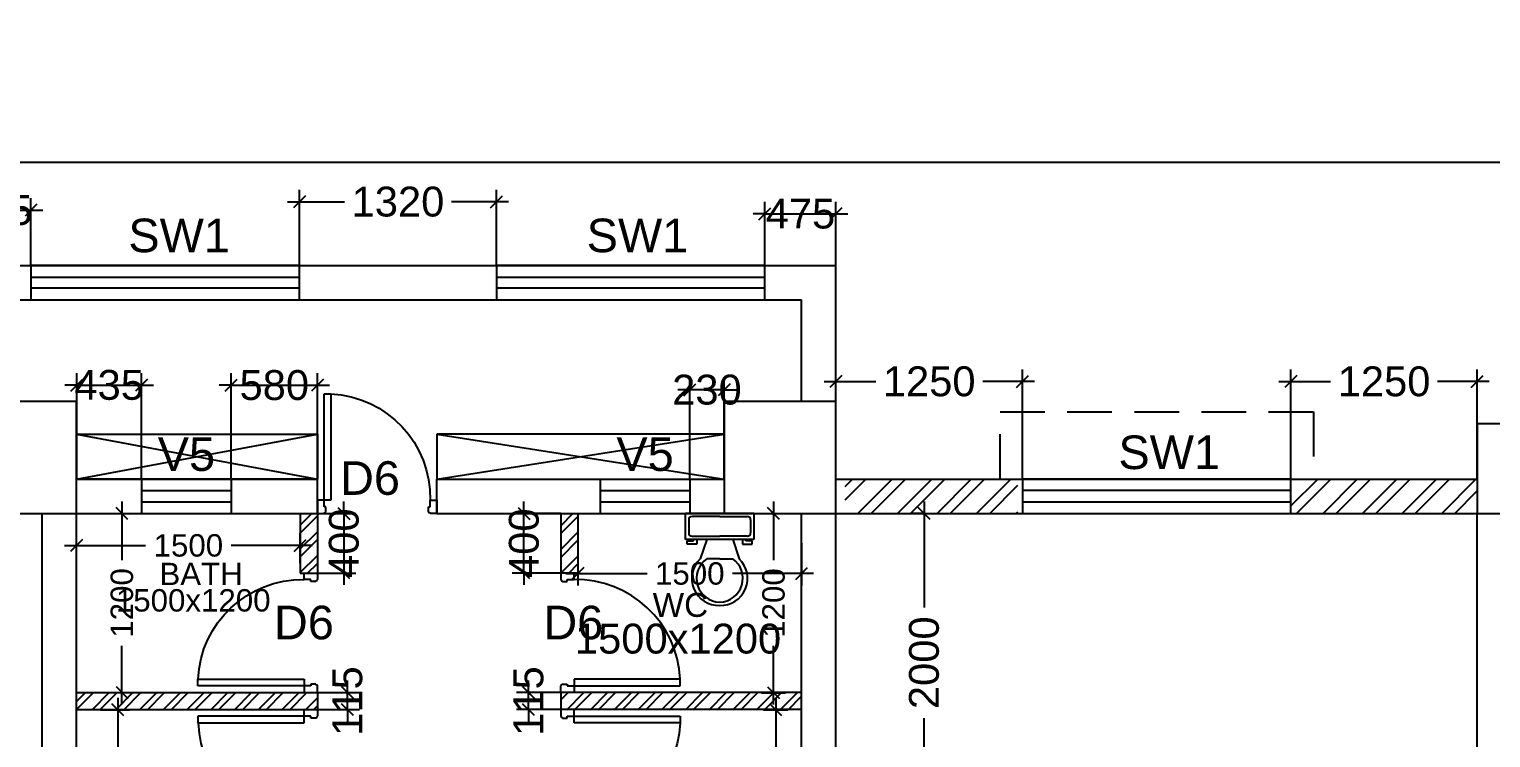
# Model space of a CAD drawing. Extents: x 7620542 to 7843793, y -6476226 to -6093835.
# Drawn here: x 7750982 to 7760779, y -6380207 to -6375462 of the extents above; entities that cross this region are included whole.
import ezdxf
from ezdxf.enums import TextEntityAlignment as Align

# ---------------------------------------------------------------- set-up
doc = ezdxf.new("R2010")
doc.units = 0
doc.header["$LTSCALE"] = 600
doc.header["$MEASUREMENT"] = 0
doc.header["$PDMODE"] = 35
doc.linetypes.add('DASHED', pattern=[0.75, 0.5, -0.25])
doc.linetypes.add('HIDDEN', pattern=[0.375, 0.25, -0.125])
doc.layers.get('0').update_dxf_attribs({"linetype": 'CONTINUOUS'})
doc.layers.get('Defpoints').update_dxf_attribs({"linetype": 'CONTINUOUS'})
for name, color, linetype in [('chajja', 7, 'CONTINUOUS'), ('DIM-TEXT', 8, 'CONTINUOUS'), ('DOOR', 32, 'CONTINUOUS'), ('Duct', 8, 'CONTINUOUS'), ('Fixed Glass', 171, 'CONTINUOUS'), ('joinery', 7, 'CONTINUOUS'), ('LA-column', 3, 'CONTINUOUS'), ('Railing', 21, 'CONTINUOUS'), ('Room Dim', 1, 'CONTINUOUS'), ('T Wall', 8, 'CONTINUOUS'), ('TEXT', 6, 'CONTINUOUS'), ('toi-fix', 46, 'CONTINUOUS'), ('Toi. Wall Hat', 3, 'CONTINUOUS'), ('wall hat', 172, 'CONTINUOUS'), ('Walls', 7, 'CONTINUOUS'), ('WIN', 151, 'CONTINUOUS'), ('Working Dim', 5, 'CONTINUOUS')]:
    doc.layers.add(name, color=color, linetype=linetype)
doc.styles.add('ari', font='arial.ttf')
doc.styles.add('ARIAL', font='arial.ttf')
doc.styles.add('RT', font='romant.shx')
doc.dimstyles.new('int. dim', dxfattribs={"dimtxt": 450, "dimasz": 80, "dimexe": 80, "dimexo": 0, "dimgap": 70, "dimtad": 0, "dimdec": 0, "dimzin": 12, "dimdsep": 46, "dimtxsty": 'ari', "dimblk": 'OBLIQUE', "dimcen": 2, "dimdle": 80, "dimclrd": 256, "dimclre": 256, "dimclrt": 6, "dimadec": 0, "dimazin": 0, "dimtfac": 1, "dimtdec": 0, "dimtix": 1, "dimtmove": 2, "dimatfit": 3, "dimfxl": 1, "dimtolj": 1, "dimtzin": 0, "dimlwd": -1, "dimlwe": -1, "dimarcsym": 0})
doc.dimstyles.new('TEXT', dxfattribs={"dimscale": 0, "dimtxt": 600, "dimasz": 300, "dimexe": 300, "dimexo": 30, "dimgap": 50, "dimtad": 0, "dimdec": 0, "dimzin": 0, "dimdsep": 46, "dimtxsty": 'RT', "dimblk": 'OBLIQUE', "dimcen": 0.09, "dimdle": 300, "dimclrd": 256, "dimclre": 256, "dimclrt": 170, "dimadec": 0, "dimazin": 0, "dimtfac": 1, "dimtdec": 0, "dimtofl": 0, "dimtmove": 2, "dimatfit": 3, "dimfxl": 1, "dimfrac": 2, "dimtolj": 1, "dimtzin": 0, "dimlwd": -1, "dimlwe": -1, "dimarcsym": 0})

# ---------------------------------------------------------------- blocks, each defined once
blk = doc.blocks.new('1000')
at = {"layer": 'DOOR'}
for p, q in [((0, -100), (0, 0)), ((0, 0), (50, 0)), ((50, -100), (0, -100)), ((50, 0), (50, -2)), ((63, -49), (50, -49)), ((50, -49), (50, -100)), ((50, -100), (50, -901)), ((100, -100), (50, -100)), ((63, -13), (61, -13)), ((63, -13), (63, -49)), ((100, -901), (100, -100)), ((837, -13), (837, -49)), ((837, -13), (839, -13)), ((837, -49), (850, -49)), ((850, 0), (850, -2)), ((900, 0), (850, 0)), ((850, -49), (850, -100)), ((850, -100), (900, -100)), ((900, -100), (900, 0)), ((50, -901), (100, -901))]:
    blk.add_line(p, q, dxfattribs=at)
for centre, major_axis, start_param, end_param in [((50, -13), (-7.95, 7.95), 3.926991, 5.497787), ((850, -13), (7.95, 7.95), 0.785398, 2.356194)]:
    blk.add_ellipse(centre, major_axis=major_axis, ratio=1, start_param=start_param, end_param=end_param, dxfattribs=at)
at = {"layer": 'DOOR', "color": 145}
blk.add_ellipse((64, -115), major_axis=(-520, 590), ratio=1, start_param=2.464943, end_param=4.009476, dxfattribs=at)
blk = doc.blocks.new('A$C70ED7303')
at = {"layer": 'toi-fix', "color": 8}
for p, q in [((0, 0), (229, 0)), ((229, 0), (229, -174.4)), ((-229, 0), (0, 0)), ((-229, -174.4), (-229, 0)), ((-207.2, -43.6), (-207.2, -130.8)), ((0, -21.8), (-185.4, -21.8)), ((0, -21.8), (185.4, -21.8)), ((207.2, -43.6), (207.2, -130.8)), ((229, -174.4), (-229, -174.4)), ((-218.1, -207.2), (-218.1, -185.4)), ((-218.1, -185.4), (-174.4, -185.4)), ((-185.4, -152.6), (0, -152.6)), ((-174.4, -185.4), (-174.4, -174.4)), ((-152.6, -174.4), (-152.6, -207.2)), ((-87.2, -174.4), (-130.8, -305.3)), ((185.4, -152.6), (0, -152.6)), ((87.2, -174.4), (130.8, -305.3)), ((152.6, -174.4), (152.6, -207.2)), ((174.4, -185.4), (174.4, -174.4)), ((218.1, -185.4), (174.4, -185.4)), ((218.1, -207.2), (218.1, -185.4)), ((-152.6, -207.2), (-218.1, -207.2)), ((152.6, -207.2), (218.1, -207.2)), ((0, -305.3), (-87.2, -305.3)), ((0, -305.3), (87.2, -305.3))]:
    blk.add_line(p, q, dxfattribs=at)
for centre, major_axis, start_param, end_param in [((-188.1, -40.9), (13.6, -13.6), 2.214297, 4.068888), ((188.1, -40.9), (13.6, -13.6), 0.643501, 2.498091), ((-188.1, -133.6), (-13.6, -13.6), 5.35589, 7.21048), ((188.1, -133.6), (-13.6, -13.6), 0.643501, 2.498091), ((-6.6, -436.2), (-127.6, -127.6), 4.686239, 7.105146), ((4.7, -435.5), (-112.7, -112.7), 4.541602, 7.039318), ((6.6, -436.2), (55.8, -171.6), -0.351019, 2.067888), ((-4.7, -435.5), (-112.7, -112.7), 0.814663, 3.31238)]:
    blk.add_ellipse(centre, major_axis=major_axis, ratio=1, start_param=start_param, end_param=end_param, dxfattribs=at)
blk = doc.blocks.new('A$C782D609A')
at = {"layer": 'WIN', "linetype": 'Continuous'}
for p, q in [((-300, 230), (300, 230)), ((-300, 230), (-300, 0)), ((300, 230), (300, 0)), ((-300, 0), (300, 0))]:
    blk.add_line(p, q, dxfattribs=at)
at = {"layer": 'WIN', "linetype": 'DASHED', "ltscale": 300}
for p, q in [((-300, 153.3), (300, 153.3)), ((-300, 76.7), (300, 76.7))]:
    blk.add_line(p, q, dxfattribs=at)
blk = doc.blocks.new('_Oblique')
at = {"color": 0, "linetype": 'ByBlock', "lineweight": -2}
blk.add_line((-0.5, -0.5), (0.5, 0.5), dxfattribs=at)
blk = doc.blocks.new('*D616')
at = {"layer": 'Defpoints', "color": 0, "transparency": 16777216}
for p in [(7751459.9, -6380019.2, -4.8), (7751575.1, -6380019.2), (7751459.9, -6381219.2, -4.8)]:
    blk.add_point(p, dxfattribs=at)
at = {"layer": 'Working Dim', "transparency": 16777216}
for p, q in [((7751575.1, -6379939.2), (7751575.1, -6380332.5)), ((7751459.9, -6380019.2), (7751655.1, -6380019.2)), ((7751575.1, -6381299.2), (7751575.1, -6380905.8)), ((7751459.9, -6381219.2), (7751655.1, -6381219.2))]:
    blk.add_line(p, q, dxfattribs=at)
at = {"layer": 'Working Dim', "transparency": 16777216, "xscale": 80, "yscale": 80, "zscale": 80}
for p, rotation in [((7751575.1, -6380019.2), 90), ((7751575.1, -6381219.2), 270)]:
    blk.add_blockref('_Oblique', p, dxfattribs=dict(at, rotation=rotation))
at = {"layer": 'Working Dim', "color": 6, "transparency": 16777216, "insert": (7751575.1, -6380619.2), "char_height": 150, "attachment_point": 5, "rotation": 90, "style": 'ari'}
blk.add_mtext('\\A1;1200', dxfattribs=at)
blk = doc.blocks.new('*D618')
at = {"layer": 'Defpoints', "color": 0, "transparency": 16777216}
for p in [(7751477.5, -6378704.7, 25.3), (7751603.7, -6378704.7), (7751477.5, -6379904.2, -4.8)]:
    blk.add_point(p, dxfattribs=at)
at = {"layer": 'Working Dim', "transparency": 16777216}
for p, q in [((7751603.7, -6378624.7), (7751603.7, -6379017.8)), ((7751477.5, -6378704.7), (7751683.7, -6378704.7)), ((7751603.7, -6379984.2), (7751603.7, -6379591.1)), ((7751477.5, -6379904.2), (7751683.7, -6379904.2))]:
    blk.add_line(p, q, dxfattribs=at)
at = {"layer": 'Working Dim', "transparency": 16777216, "xscale": 80, "yscale": 80, "zscale": 80}
for p, rotation in [((7751603.7, -6378704.7), 90), ((7751603.7, -6379904.2), 270)]:
    blk.add_blockref('_Oblique', p, dxfattribs=dict(at, rotation=rotation))
at = {"layer": 'Working Dim', "color": 6, "transparency": 16777216, "insert": (7751603.7, -6379304.4), "char_height": 150, "attachment_point": 5, "rotation": 90, "style": 'ari'}
blk.add_mtext('\\A1;1200', dxfattribs=at)
blk = doc.blocks.new('*D619')
at = {"layer": 'Defpoints', "color": 0, "transparency": 16777216}
for p in [(7752798.8, -6378919.8), (7751298.8, -6379038.8, 0.8), (7752798.8, -6379038.8, -4.8)]:
    blk.add_point(p, dxfattribs=at)
at = {"layer": 'Working Dim', "transparency": 16777216}
for p, q in [((7751218.8, -6378919.8), (7751762.1, -6378919.8)), ((7751298.8, -6379038.8), (7751298.8, -6378839.8)), ((7752878.8, -6378919.8), (7752335.5, -6378919.8)), ((7752798.8, -6379038.8), (7752798.8, -6378839.8))]:
    blk.add_line(p, q, dxfattribs=at)
at = {"layer": 'Working Dim', "transparency": 16777216, "xscale": 80, "yscale": 80, "zscale": 80, "rotation": 180}
blk.add_blockref('_Oblique', (7751298.8, -6378919.8), dxfattribs=at)
at = {"layer": 'Working Dim', "transparency": 16777216, "xscale": 80, "yscale": 80, "zscale": 80}
blk.add_blockref('_Oblique', (7752798.8, -6378919.8), dxfattribs=at)
at = {"layer": 'Working Dim', "color": 6, "transparency": 16777216, "insert": (7752048.8, -6378919.8), "char_height": 150, "attachment_point": 5, "style": 'ari'}
blk.add_mtext('\\A1;1500', dxfattribs=at)
blk = doc.blocks.new('*D620')
at = {"layer": 'Defpoints', "color": 0, "transparency": 16777216}
for p in [(7754659.9, -6378904.2, 5.1), (7756159.9, -6378904.2, 5.1), (7756159.9, -6379107.8)]:
    blk.add_point(p, dxfattribs=at)
at = {"layer": 'Working Dim', "transparency": 16777216}
for p, q in [((7754659.9, -6378904.2), (7754659.9, -6379187.8)), ((7756159.9, -6378904.2), (7756159.9, -6379187.8)), ((7754579.9, -6379107.8), (7755123.3, -6379107.8)), ((7756239.9, -6379107.8), (7755696.6, -6379107.8))]:
    blk.add_line(p, q, dxfattribs=at)
at = {"layer": 'Working Dim', "transparency": 16777216, "xscale": 80, "yscale": 80, "zscale": 80, "rotation": 180}
blk.add_blockref('_Oblique', (7754659.9, -6379107.8), dxfattribs=at)
at = {"layer": 'Working Dim', "transparency": 16777216, "xscale": 80, "yscale": 80, "zscale": 80}
blk.add_blockref('_Oblique', (7756159.9, -6379107.8), dxfattribs=at)
at = {"layer": 'Working Dim', "color": 6, "transparency": 16777216, "insert": (7755409.9, -6379107.8), "char_height": 150, "attachment_point": 5, "style": 'ari'}
blk.add_mtext('\\A1;1500', dxfattribs=at)
blk = doc.blocks.new('*D621')
at = {"layer": 'Defpoints', "color": 0, "transparency": 16777216}
for p in [(7755890.3, -6378704.7, 14.8), (7755890.3, -6379905.2, 5.1), (7755972, -6379905.2)]:
    blk.add_point(p, dxfattribs=at)
at = {"layer": 'Working Dim', "transparency": 16777216}
for p, q in [((7755972, -6378624.7), (7755972, -6379018.3)), ((7755890.3, -6378704.7), (7756052, -6378704.7)), ((7755972, -6379985.2), (7755972, -6379591.6)), ((7755890.3, -6379905.2), (7756052, -6379905.2))]:
    blk.add_line(p, q, dxfattribs=at)
at = {"layer": 'Working Dim', "transparency": 16777216, "xscale": 80, "yscale": 80, "zscale": 80}
for p, rotation in [((7755972, -6378704.7), 90), ((7755972, -6379905.2), 270)]:
    blk.add_blockref('_Oblique', p, dxfattribs=dict(at, rotation=rotation))
at = {"layer": 'Working Dim', "color": 6, "transparency": 16777216, "insert": (7755972, -6379304.9), "char_height": 150, "attachment_point": 5, "rotation": 90, "style": 'ari'}
blk.add_mtext('\\A1;1200', dxfattribs=at)
blk = doc.blocks.new('*D623')
at = {"layer": 'Defpoints', "color": 0, "transparency": 16777216}
for p in [(7755905, -6380019.2, 5.1), (7755987.2, -6380019.2), (7755905, -6381219.2, 5.1)]:
    blk.add_point(p, dxfattribs=at)
at = {"layer": 'Working Dim', "transparency": 16777216}
for p, q in [((7755987.2, -6379939.2), (7755987.2, -6380332.5)), ((7755905, -6380019.2), (7756067.2, -6380019.2)), ((7755987.2, -6381299.2), (7755987.2, -6380905.8)), ((7755905, -6381219.2), (7756067.2, -6381219.2))]:
    blk.add_line(p, q, dxfattribs=at)
at = {"layer": 'Working Dim', "transparency": 16777216, "xscale": 80, "yscale": 80, "zscale": 80}
for p, rotation in [((7755987.2, -6380019.2), 90), ((7755987.2, -6381219.2), 270)]:
    blk.add_blockref('_Oblique', p, dxfattribs=dict(at, rotation=rotation))
at = {"layer": 'Working Dim', "color": 6, "transparency": 16777216, "insert": (7755987.2, -6380619.2), "char_height": 150, "attachment_point": 5, "rotation": 90, "style": 'ari'}
blk.add_mtext('\\A1;1200', dxfattribs=at)
blk = doc.blocks.new('*D838')
at = {"layer": 'Defpoints', "color": 0, "linetype": 'Continuous', "transparency": 16777216}
for p in [(7720378.9, -6376355), (7720378.9, -6378024.7, -0.3), (7761439.2, -6378104.6, -22.7)]:
    blk.add_point(p, dxfattribs=at)
at = {"layer": 'DIM-TEXT', "transparency": 16777216}
for p, q in [((7720378.9, -6378024.7), (7720378.9, -6376055)), ((7761439.2, -6378104.6), (7761439.2, -6376055)), ((7720078.9, -6376355), (7731289.9, -6376355)), ((7761739.2, -6376355), (7750528.2, -6376355))]:
    blk.add_line(p, q, dxfattribs=at)
at = {"layer": 'DIM-TEXT', "linetype": 'Continuous', "transparency": 16777216, "xscale": 300, "yscale": 300, "zscale": 300, "rotation": 180}
blk.add_blockref('_Oblique', (7720378.9, -6376355), dxfattribs=at)
at = {"layer": 'DIM-TEXT', "linetype": 'Continuous', "transparency": 16777216, "xscale": 300, "yscale": 300, "zscale": 300}
blk.add_blockref('_Oblique', (7761439.2, -6376355), dxfattribs=at)
at = {"layer": 'DIM-TEXT', "color": 170, "linetype": 'Continuous', "transparency": 16777216, "insert": (7740909, -6376355), "char_height": 750, "attachment_point": 5, "style": 'ari'}
blk.add_mtext('\\A1;{\\H1.067x;GENERAL MEDICINE DEPT. ROOMS}', dxfattribs=at)
blk = doc.blocks.new('*D839')
at = {"layer": 'Defpoints', "color": 0, "linetype": 'Continuous', "transparency": 16777216}
for p in [(7761439.1, -6372995.7), (7720378.7, -6373225.8, -0.3), (7720378.7, -6374085.5)]:
    blk.add_point(p, dxfattribs=at)
at = {"layer": 'DIM-TEXT', "transparency": 16777216}
for p, q in [((7761439.1, -6372995.7), (7761439.1, -6374385.5)), ((7720378.7, -6373225.8), (7720378.7, -6374385.5)), ((7720078.7, -6374085.5), (7736023.6, -6374085.5)), ((7761739.1, -6374085.5), (7745794.3, -6374085.5))]:
    blk.add_line(p, q, dxfattribs=at)
at = {"layer": 'DIM-TEXT', "linetype": 'Continuous', "transparency": 16777216, "xscale": 300, "yscale": 300, "zscale": 300, "rotation": 180}
blk.add_blockref('_Oblique', (7720378.7, -6374085.5), dxfattribs=at)
at = {"layer": 'DIM-TEXT', "linetype": 'Continuous', "transparency": 16777216, "xscale": 300, "yscale": 300, "zscale": 300}
blk.add_blockref('_Oblique', (7761439.1, -6374085.5), dxfattribs=at)
at = {"layer": 'DIM-TEXT', "color": 170, "linetype": 'Continuous', "transparency": 16777216, "insert": (7740908.9, -6374085.5), "char_height": 750, "attachment_point": 5, "style": 'ari'}
blk.add_mtext('\\A1;{\\H1.067x; I.C.C.U - (20 Beds)}', dxfattribs=at)
blk = doc.blocks.new('*D890')
at = {"layer": 'Defpoints', "color": 0, "transparency": 16777216}
for p in [(7757640.1, -6377821.5), (7756389.9, -6378474.7, 1), (7757640.1, -6378474.7, 1)]:
    blk.add_point(p, dxfattribs=at)
at = {"layer": 'Working Dim', "transparency": 16777216}
for p, q in [((7756389.9, -6378474.7), (7756389.9, -6377741.5)), ((7757640.1, -6378474.7), (7757640.1, -6377741.5)), ((7756309.9, -6377821.5), (7756656.1, -6377821.5)), ((7757720.1, -6377821.5), (7757373.9, -6377821.5))]:
    blk.add_line(p, q, dxfattribs=at)
at = {"layer": 'Working Dim', "transparency": 16777216, "xscale": 80, "yscale": 80, "zscale": 80, "rotation": 180}
blk.add_blockref('_Oblique', (7756389.9, -6377821.5), dxfattribs=at)
at = {"layer": 'Working Dim', "transparency": 16777216, "xscale": 80, "yscale": 80, "zscale": 80}
blk.add_blockref('_Oblique', (7757640.1, -6377821.5), dxfattribs=at)
at = {"layer": 'Working Dim', "color": 6, "transparency": 16777216, "insert": (7757015, -6377821.5), "char_height": 200, "attachment_point": 5, "style": 'ari'}
blk.add_mtext('\\A1;1250', dxfattribs=at)
blk = doc.blocks.new('*D891')
at = {"layer": 'Defpoints', "color": 0, "transparency": 16777216}
for p in [(7760689.1, -6377821.5), (7759439.1, -6378474.7, 1), (7760689.1, -6378474.7, 1)]:
    blk.add_point(p, dxfattribs=at)
at = {"layer": 'Working Dim', "transparency": 16777216}
for p, q in [((7759439.1, -6378474.7), (7759439.1, -6377741.5)), ((7760689.1, -6378474.7), (7760689.1, -6377741.5)), ((7759359.1, -6377821.5), (7759705.2, -6377821.5)), ((7760769.1, -6377821.5), (7760423, -6377821.5))]:
    blk.add_line(p, q, dxfattribs=at)
at = {"layer": 'Working Dim', "transparency": 16777216, "xscale": 80, "yscale": 80, "zscale": 80, "rotation": 180}
blk.add_blockref('_Oblique', (7759439.1, -6377821.5), dxfattribs=at)
at = {"layer": 'Working Dim', "transparency": 16777216, "xscale": 80, "yscale": 80, "zscale": 80}
blk.add_blockref('_Oblique', (7760689.1, -6377821.5), dxfattribs=at)
at = {"layer": 'Working Dim', "color": 6, "transparency": 16777216, "insert": (7760064.1, -6377821.5), "char_height": 200, "attachment_point": 5, "style": 'ari'}
blk.add_mtext('\\A1;1250', dxfattribs=at)
blk = doc.blocks.new('*D963')
at = {"layer": 'Defpoints', "color": 0, "transparency": 16777216}
for p in [(7756980.9, -6378704.6, 14.8), (7756980.9, -6378704.6), (7756980.9, -6380705, 1)]:
    blk.add_point(p, dxfattribs=at)
at = {"layer": 'Working Dim', "transparency": 16777216}
for p, q in [((7756980.9, -6378624.6), (7756980.9, -6379334.8)), ((7756980.9, -6378704.6), (7756900.9, -6378704.6)), ((7756980.9, -6380785), (7756980.9, -6380074.8)), ((7756980.9, -6380705), (7756900.9, -6380705))]:
    blk.add_line(p, q, dxfattribs=at)
at = {"layer": 'Working Dim', "transparency": 16777216, "xscale": 80, "yscale": 80, "zscale": 80}
for p, rotation in [((7756980.9, -6378704.6), 90), ((7756980.9, -6380705), 270)]:
    blk.add_blockref('_Oblique', p, dxfattribs=dict(at, rotation=rotation))
at = {"layer": 'Working Dim', "color": 6, "transparency": 16777216, "insert": (7756980.9, -6379704.8), "char_height": 200, "attachment_point": 5, "rotation": 90, "style": 'ari'}
blk.add_mtext('\\A1;2000', dxfattribs=at)
blk = doc.blocks.new('*D1638')
at = {"layer": 'Defpoints', "color": 0, "transparency": 16777216}
for p in [(7750993.7, -6376674.2), (7750548.8, -6377044.4), (7750993.7, -6377044.4)]:
    blk.add_point(p, dxfattribs=at)
at = {"layer": 'Working Dim', "transparency": 16777216}
for p, q in [((7750548.8, -6376674.2), (7750468.8, -6376674.2)), ((7750548.8, -6377044.4), (7750548.8, -6376594.2)), ((7750548.8, -6376674.2), (7750993.7, -6376674.2)), ((7750993.7, -6377044.4), (7750993.7, -6376594.2)), ((7750993.7, -6376674.2), (7751073.7, -6376674.2))]:
    blk.add_line(p, q, dxfattribs=at)
at = {"layer": 'Working Dim', "transparency": 16777216, "xscale": 80, "yscale": 80, "zscale": 80}
blk.add_blockref('_Oblique', (7750548.8, -6376674.2), dxfattribs=at)
at = {"layer": 'Working Dim', "transparency": 16777216, "xscale": 80, "yscale": 80, "zscale": 80, "rotation": 180}
blk.add_blockref('_Oblique', (7750993.7, -6376674.2), dxfattribs=at)
at = {"layer": 'Working Dim', "color": 6, "transparency": 16777216, "insert": (7750771.3, -6376674.2), "char_height": 200, "attachment_point": 5, "style": 'ari'}
blk.add_mtext('\\A1;445', dxfattribs=at)
blk = doc.blocks.new('*D1639')
at = {"layer": 'Defpoints', "color": 0, "transparency": 16777216}
for p in [(7754113.9, -6376617.8), (7752793.7, -6377044.4), (7754113.9, -6377044.4)]:
    blk.add_point(p, dxfattribs=at)
at = {"layer": 'Working Dim', "transparency": 16777216}
for p, q in [((7752793.7, -6377044.4), (7752793.7, -6376537.8)), ((7754113.9, -6377044.4), (7754113.9, -6376537.8)), ((7752713.7, -6376617.8), (7753094.9, -6376617.8)), ((7754193.9, -6376617.8), (7753812.7, -6376617.8))]:
    blk.add_line(p, q, dxfattribs=at)
at = {"layer": 'Working Dim', "transparency": 16777216, "xscale": 80, "yscale": 80, "zscale": 80, "rotation": 180}
blk.add_blockref('_Oblique', (7752793.7, -6376617.8), dxfattribs=at)
at = {"layer": 'Working Dim', "transparency": 16777216, "xscale": 80, "yscale": 80, "zscale": 80}
blk.add_blockref('_Oblique', (7754113.9, -6376617.8), dxfattribs=at)
at = {"layer": 'Working Dim', "color": 6, "transparency": 16777216, "insert": (7753453.8, -6376617.8), "char_height": 200, "attachment_point": 5, "style": 'ari'}
blk.add_mtext('\\A1;1320', dxfattribs=at)
blk = doc.blocks.new('*D1640')
at = {"layer": 'Defpoints', "color": 0, "transparency": 16777216}
for p in [(7756389.9, -6376698.1), (7755913.9, -6377044.4), (7756389.9, -6377044.4)]:
    blk.add_point(p, dxfattribs=at)
at = {"layer": 'Working Dim', "transparency": 16777216}
for p, q in [((7755913.9, -6377044.4), (7755913.9, -6376618.1)), ((7756389.9, -6377044.4), (7756389.9, -6376618.1)), ((7755913.9, -6376698.1), (7755833.9, -6376698.1)), ((7755913.9, -6376698.1), (7756389.9, -6376698.1)), ((7756389.9, -6376698.1), (7756469.9, -6376698.1))]:
    blk.add_line(p, q, dxfattribs=at)
at = {"layer": 'Working Dim', "transparency": 16777216, "xscale": 80, "yscale": 80, "zscale": 80}
blk.add_blockref('_Oblique', (7755913.9, -6376698.1), dxfattribs=at)
at = {"layer": 'Working Dim', "transparency": 16777216, "xscale": 80, "yscale": 80, "zscale": 80, "rotation": 180}
blk.add_blockref('_Oblique', (7756389.9, -6376698.1), dxfattribs=at)
at = {"layer": 'Working Dim', "color": 6, "transparency": 16777216, "insert": (7756151.9, -6376698.1), "char_height": 200, "attachment_point": 5, "style": 'ari'}
blk.add_mtext('\\A1;475', dxfattribs=at)
blk = doc.blocks.new('*D1646')
at = {"layer": 'Defpoints', "color": 0, "transparency": 16777216}
for p in [(7752914, -6379903.9), (7753115.5, -6379903.9), (7752914, -6380018.9)]:
    blk.add_point(p, dxfattribs=at)
at = {"layer": 'Working Dim', "transparency": 16777216}
for p, q in [((7752914, -6379903.9), (7753195.5, -6379903.9)), ((7753115.5, -6379903.9), (7753115.5, -6379823.9)), ((7753115.5, -6380018.9), (7753115.5, -6379903.9)), ((7752914, -6380018.9), (7753195.5, -6380018.9)), ((7753115.5, -6380018.9), (7753115.5, -6380098.9))]:
    blk.add_line(p, q, dxfattribs=at)
at = {"layer": 'Working Dim', "transparency": 16777216, "xscale": 80, "yscale": 80, "zscale": 80}
for p, rotation in [((7753115.5, -6379903.9), 270), ((7753115.5, -6380018.9), 90)]:
    blk.add_blockref('_Oblique', p, dxfattribs=dict(at, rotation=rotation))
at = {"layer": 'Working Dim', "color": 6, "transparency": 16777216, "insert": (7753115.5, -6379961.4), "char_height": 200, "attachment_point": 5, "rotation": 90, "style": 'ari'}
blk.add_mtext('\\A1;115', dxfattribs=at)
blk = doc.blocks.new('*D1647')
at = {"layer": 'Defpoints', "color": 0, "transparency": 16777216}
for p in [(7752914, -6378704.4), (7752914, -6379103.9), (7753091.7, -6379103.9)]:
    blk.add_point(p, dxfattribs=at)
at = {"layer": 'Working Dim', "transparency": 16777216}
for p, q in [((7753091.7, -6378704.4), (7753091.7, -6378624.4)), ((7752914, -6378704.4), (7753171.7, -6378704.4)), ((7753091.7, -6378704.4), (7753091.7, -6379103.9)), ((7752914, -6379103.9), (7753171.7, -6379103.9)), ((7753091.7, -6379103.9), (7753091.7, -6379183.9))]:
    blk.add_line(p, q, dxfattribs=at)
at = {"layer": 'Working Dim', "transparency": 16777216, "xscale": 80, "yscale": 80, "zscale": 80}
for p, rotation in [((7753091.7, -6378704.4), 270), ((7753091.7, -6379103.9), 90)]:
    blk.add_blockref('_Oblique', p, dxfattribs=dict(at, rotation=rotation))
at = {"layer": 'Working Dim', "color": 6, "transparency": 16777216, "insert": (7753091.7, -6378904.1), "char_height": 200, "attachment_point": 5, "rotation": 90, "style": 'ari'}
blk.add_mtext('\\A1;400', dxfattribs=at)
blk = doc.blocks.new('*D1651')
at = {"layer": 'Defpoints', "color": 0, "transparency": 16777216}
for p in [(7754329.4, -6379903.9), (7754545.1, -6379903.9), (7754545.1, -6380018.9)]:
    blk.add_point(p, dxfattribs=at)
at = {"layer": 'Working Dim', "transparency": 16777216}
for p, q in [((7754545.1, -6379903.9), (7754249.4, -6379903.9)), ((7754329.4, -6379903.9), (7754329.4, -6379823.9)), ((7754329.4, -6380018.9), (7754329.4, -6379903.9)), ((7754545.1, -6380018.9), (7754249.4, -6380018.9)), ((7754329.4, -6380018.9), (7754329.4, -6380098.9))]:
    blk.add_line(p, q, dxfattribs=at)
at = {"layer": 'Working Dim', "transparency": 16777216, "xscale": 80, "yscale": 80, "zscale": 80}
for p, rotation in [((7754329.4, -6379903.9), 270), ((7754329.4, -6380018.9), 90)]:
    blk.add_blockref('_Oblique', p, dxfattribs=dict(at, rotation=rotation))
at = {"layer": 'Working Dim', "color": 6, "transparency": 16777216, "insert": (7754329.4, -6379961.4), "char_height": 200, "attachment_point": 5, "rotation": 90, "style": 'ari'}
blk.add_mtext('\\A1;115', dxfattribs=at)
blk = doc.blocks.new('*D1652')
at = {"layer": 'Defpoints', "color": 0, "transparency": 16777216}
for p in [(7754298.6, -6378704.4), (7754545.1, -6378704.4), (7754545.1, -6379103.9)]:
    blk.add_point(p, dxfattribs=at)
at = {"layer": 'Working Dim', "transparency": 16777216}
for p, q in [((7754298.6, -6378704.4), (7754298.6, -6378624.4)), ((7754545.1, -6378704.4), (7754218.6, -6378704.4)), ((7754298.6, -6379103.9), (7754298.6, -6378704.4)), ((7754545.1, -6379103.9), (7754218.6, -6379103.9)), ((7754298.6, -6379103.9), (7754298.6, -6379183.9))]:
    blk.add_line(p, q, dxfattribs=at)
at = {"layer": 'Working Dim', "transparency": 16777216, "xscale": 80, "yscale": 80, "zscale": 80}
for p, rotation in [((7754298.6, -6378704.4), 270), ((7754298.6, -6379103.9), 90)]:
    blk.add_blockref('_Oblique', p, dxfattribs=dict(at, rotation=rotation))
at = {"layer": 'Working Dim', "color": 6, "transparency": 16777216, "insert": (7754298.6, -6378904.1), "char_height": 200, "attachment_point": 5, "rotation": 90, "style": 'ari'}
blk.add_mtext('\\A1;400', dxfattribs=at)
blk = doc.blocks.new('*D1731')
at = {"layer": 'Defpoints', "color": 0, "transparency": 16777216}
for p in [(7751735.3, -6377845.2), (7751300.6, -6378474.4, -7.3), (7751735.3, -6378474.6, -7.3)]:
    blk.add_point(p, dxfattribs=at)
at = {"layer": 'Working Dim', "transparency": 16777216}
for p, q in [((7751300.6, -6377845.2), (7751220.6, -6377845.2)), ((7751300.6, -6378474.4), (7751300.6, -6377765.2)), ((7751300.6, -6377845.2), (7751735.3, -6377845.2)), ((7751735.3, -6378474.6), (7751735.3, -6377765.2)), ((7751735.3, -6377845.2), (7751815.3, -6377845.2))]:
    blk.add_line(p, q, dxfattribs=at)
at = {"layer": 'Working Dim', "transparency": 16777216, "xscale": 80, "yscale": 80, "zscale": 80}
blk.add_blockref('_Oblique', (7751300.6, -6377845.2), dxfattribs=at)
at = {"layer": 'Working Dim', "transparency": 16777216, "xscale": 80, "yscale": 80, "zscale": 80, "rotation": 180}
blk.add_blockref('_Oblique', (7751735.3, -6377845.2), dxfattribs=at)
at = {"layer": 'Working Dim', "color": 6, "transparency": 16777216, "insert": (7751517.9, -6377845.2), "char_height": 200, "attachment_point": 5, "style": 'ari'}
blk.add_mtext('\\A1;435', dxfattribs=at)
blk = doc.blocks.new('*D1732')
at = {"layer": 'Defpoints', "color": 0, "transparency": 16777216}
for p in [(7755409.9, -6377877.1), (7755409.9, -6378474.4, 7.5), (7755639.9, -6378474.4, 7.5)]:
    blk.add_point(p, dxfattribs=at)
at = {"layer": 'Working Dim', "transparency": 16777216}
for p, q in [((7755409.9, -6378474.4), (7755409.9, -6377797.1)), ((7755639.9, -6378474.4), (7755639.9, -6377797.1)), ((7755409.9, -6377877.1), (7755329.9, -6377877.1)), ((7755639.9, -6377877.1), (7755409.9, -6377877.1)), ((7755639.9, -6377877.1), (7755719.9, -6377877.1))]:
    blk.add_line(p, q, dxfattribs=at)
at = {"layer": 'Working Dim', "transparency": 16777216, "xscale": 80, "yscale": 80, "zscale": 80}
blk.add_blockref('_Oblique', (7755409.9, -6377877.1), dxfattribs=at)
at = {"layer": 'Working Dim', "transparency": 16777216, "xscale": 80, "yscale": 80, "zscale": 80, "rotation": 180}
blk.add_blockref('_Oblique', (7755639.9, -6377877.1), dxfattribs=at)
at = {"layer": 'Working Dim', "color": 6, "transparency": 16777216, "insert": (7755524.9, -6377877.1), "char_height": 200, "attachment_point": 5, "style": 'ari'}
blk.add_mtext('\\A1;230', dxfattribs=at)
blk = doc.blocks.new('*D1733')
at = {"layer": 'Defpoints', "color": 0, "transparency": 16777216}
for p in [(7752914, -6377846.4), (7752335.3, -6378474.6, -7.3), (7752914, -6378474.6, -7.3)]:
    blk.add_point(p, dxfattribs=at)
at = {"layer": 'Working Dim', "transparency": 16777216}
for p, q in [((7752335.3, -6377846.4), (7752255.3, -6377846.4)), ((7752335.3, -6378474.6), (7752335.3, -6377766.4)), ((7752335.3, -6377846.4), (7752914, -6377846.4)), ((7752914, -6378474.6), (7752914, -6377766.4)), ((7752914, -6377846.4), (7752994, -6377846.4))]:
    blk.add_line(p, q, dxfattribs=at)
at = {"layer": 'Working Dim', "transparency": 16777216, "xscale": 80, "yscale": 80, "zscale": 80}
blk.add_blockref('_Oblique', (7752335.3, -6377846.4), dxfattribs=at)
at = {"layer": 'Working Dim', "transparency": 16777216, "xscale": 80, "yscale": 80, "zscale": 80, "rotation": 180}
blk.add_blockref('_Oblique', (7752914, -6377846.4), dxfattribs=at)
at = {"layer": 'Working Dim', "color": 6, "transparency": 16777216, "insert": (7752624.6, -6377846.4), "char_height": 200, "attachment_point": 5, "style": 'ari'}
blk.add_mtext('\\A1;580', dxfattribs=at)

msp = doc.modelspace()

# ---------------------------------------------------------------- hatches: boundary and pattern name
at = {"layer": 'Toi. Wall Hat'}
h = msp.add_hatch(dxfattribs=at)
h.set_pattern_fill('ANSI32', color=10, scale=300, style=0)
h.set_pattern_definition([(45, (832124.8, -40939.58), (-79.5495129, 79.5495129), []), (45, (832177.84, -40939.58), (-79.5495129, 79.5495129), [])])
h.paths.add_polyline_path([(7754659.911, -6378705.059), (7754544.911, -6378705.059), (7754544.911, -6379104.563), (7754659.911, -6379104.563)])
h.paths.add_polyline_path([(7752913.792, -6378705.059), (7752798.792, -6378705.059), (7752798.792, -6379104.563), (7752913.792, -6379104.563)])
h.paths.add_polyline_path([(7752913.792, -6379904.563), (7751298.825, -6379904.563), (7751298.828, -6380019.563), (7752913.792, -6380019.563)])
h.paths.add_polyline_path([(7756159.911, -6379904.563), (7754544.911, -6379904.563), (7754544.911, -6380019.563), (7756159.911, -6380019.563)])
h.paths.add_polyline_path([(7754659.911, -6381334.563), (7756159.911, -6381334.563), (7756159.911, -6381219.563), (7754659.911, -6381219.563), (7754659.911, -6380819.563), (7754544.911, -6380819.563), (7754544.911, -6381734.563), (7754659.911, -6381734.563)])
h.paths.add_polyline_path([(7752913.792, -6380819.563), (7752798.792, -6380819.563), (7752798.792, -6381219.563), (7751298.86, -6381219.563), (7751298.864, -6381334.563), (7752798.792, -6381334.563), (7752798.792, -6381734.563), (7752913.792, -6381734.563)])
h.paths.add_polyline_path([(7752913.792, -6382534.563), (7751298.896, -6382534.563), (7751298.899, -6382649.563), (7752913.792, -6382649.563)])
h.paths.add_polyline_path([(7752913.792, -6383449.563), (7752798.792, -6383449.563), (7752798.792, -6383850.094), (7752913.792, -6383850.094)])
h.paths.add_polyline_path([(7754659.911, -6383449.563), (7754544.911, -6383449.563), (7754544.911, -6383850.094), (7754659.911, -6383850.094)])
h.paths.add_polyline_path([(7756159.911, -6382534.563), (7754544.911, -6382534.563), (7754544.911, -6382649.563), (7756159.911, -6382649.563)])
at = {"layer": 'wall hat'}
h = msp.add_hatch(dxfattribs=at)
h.set_pattern_fill('ANSI32', color=256, scale=500, style=0)
h.set_pattern_definition([(45, (832186.72, -520.12), (-132.5825215, 132.5825215), []), (45, (832275.1, -520.12), (-132.5825215, 132.5825215), [])])
h.paths.add_polyline_path([(7757609.124, -6378474.678), (7756451.914, -6378474.678), (7756451.914, -6378704.678), (7757609.124, -6378704.678)])
h = msp.add_hatch(dxfattribs=at)
h.set_pattern_fill('ANSI32', color=256, scale=500, style=0)
h.set_pattern_definition([(45, (554749.8, 0), (-132.5825215, 132.5825215), []), (45, (554838.2, 0), (-132.5825215, 132.5825215), [])])
h.paths.add_polyline_path([(7760689.112, -6378474.678), (7759440.124, -6378474.678), (7759440.124, -6378704.678), (7760689.112, -6378704.678)])

# ---------------------------------------------------------------- linework, layer by layer
at = {"layer": 'chajja', "color": 7, "linetype": 'DASHED', "elevation": -8.668}
msp.add_lwpolyline([(7757490.124, -6378474.678), (7757490.124, -6378024.678), (7759590.124, -6378024.678), (7759590.124, -6378474.678)], dxfattribs=at)
at = {"layer": 'Duct', "color": 6, "linetype": 'HIDDEN', "ltscale": 600}
msp.add_line((7753713.97, -6378174.384, -35.449), (7753713.97, -6378474.384, -35.449), dxfattribs=at)
at = {"layer": 'Duct', "color": 8, "linetype": 'HIDDEN', "ltscale": 600}
for points, elevation in [([(7751299.148, -6378174.649), (7752913.97, -6378474.649)], -22.105), ([(7751299.148, -6378474.649), (7752913.97, -6378174.649)], -22.105), ([(7753713.97, -6378174.649), (7755639.91, -6378474.649)], -24.216), ([(7753713.97, -6378474.649), (7755639.91, -6378174.649)], -24.216)]:
    msp.add_lwpolyline(points, dxfattribs=dict(at, elevation=elevation))
at = {"layer": 'Duct', "color": 7, "linetype": 'HIDDEN', "ltscale": 600}
for points, elevation in [([(7751299.148, -6378174.649), (7752913.97, -6378174.649), (7752913.97, -6378474.649), (7751299.148, -6378474.649)], -22.105), ([(7755639.91, -6378174.649), (7753713.97, -6378174.649), (7753713.97, -6378474.649), (7755639.91, -6378474.649)], -24.216)]:
    msp.add_lwpolyline(points, close=True, dxfattribs=dict(at, elevation=elevation))
at = {"layer": 'Fixed Glass', "elevation": -14.83}
for points in [[(7752793.741, -6377044.384), (7750993.741, -6377044.384), (7750993.741, -6377274.384), (7752793.741, -6377274.384)], [(7755913.92, -6377044.384), (7754113.92, -6377044.384), (7754113.92, -6377274.384), (7755913.92, -6377274.384)], [(7752793.741, -6377125.725), (7750993.741, -6377125.725), (7750993.741, -6377193.043), (7752793.741, -6377193.043)], [(7755913.92, -6377125.725), (7754113.92, -6377125.725), (7754113.92, -6377193.043), (7755913.92, -6377193.043)]]:
    msp.add_lwpolyline(points, close=True, dxfattribs=at)
at = {"layer": 'LA-column', "color": 2}
for points, elevation in [([(7751298.969, -6378704.625), (7751298.969, -6377954.625), (7750548.969, -6377954.625), (7750548.969, -6378704.625)], -11.41), ([(7756389.91, -6378704.625), (7756389.91, -6377954.625), (7755639.91, -6377954.625), (7755639.91, -6378704.625)], -7.31), ([(7761289.112, -6378704.642), (7761289.112, -6378104.642), (7760689.112, -6378104.642), (7760689.112, -6378704.642)], -13.799), ([(7761289.112, -6378705.012), (7761289.112, -6378105.012), (7760689.112, -6378105.012), (7760689.112, -6378705.012)], -13.799)]:
    msp.add_lwpolyline(points, close=True, dxfattribs=dict(at, elevation=elevation))
at = {"layer": 'Railing', "linetype": 'Continuous'}
msp.add_line((7760689.113, -6385419.722, -14.83), (7760689.113, -6378704.679, -14.83), dxfattribs=at)
at = {"layer": 'T Wall', "color": 6, "linetype": 'Continuous'}
for p, q in [((7752798.97, -6378703.887, -14.83), (7752798.97, -6379103.887, -14.83)), ((7752913.97, -6378704.384, -14.83), (7752913.97, -6379103.887, -14.83)), ((7754545.088, -6378704.384, -14.83), (7754545.088, -6379103.887, -14.83)), ((7754660.088, -6378703.887, -14.83), (7754660.088, -6379103.887, -14.83)), ((7752798.97, -6379103.887, -14.83), (7752913.97, -6379103.887, -14.83)), ((7754660.088, -6379103.887, -14.83), (7754545.088, -6379103.887, -14.83)), ((7751299.148, -6379903.887, -14.83), (7752913.97, -6379903.887, -14.83)), ((7752913.97, -6379903.887, -14.83), (7752913.97, -6380018.887, -14.83)), ((7754545.088, -6379903.887, -14.83), (7754545.088, -6380018.887, -14.83)), ((7756160.088, -6379903.887, -14.83), (7754545.088, -6379903.887, -14.83)), ((7751298.97, -6380018.887, -14.83), (7752913.97, -6380018.887, -14.83)), ((7756160.088, -6380018.887, -14.83), (7754545.088, -6380018.887, -14.83))]:
    msp.add_line(p, q, dxfattribs=at)
at = {"layer": 'Walls', "linetype": 'Continuous'}
for p, q in [((7750548.79, -6377044.384, -14.83), (7756389.91, -6377044.384, -14.83)), ((7756389.91, -6377954.625, -14.83), (7756389.91, -6377044.384, -14.83)), ((7750778.79, -6377274.384, -14.83), (7756159.91, -6377274.384, -14.83)), ((7756159.91, -6377954.625, -14.83), (7756159.91, -6377274.384, -14.83)), ((7751299.148, -6378474.384, -14.83), (7752913.97, -6378474.384, -14.83)), ((7753713.97, -6378474.384, -14.83), (7755639.91, -6378474.384, -14.83)), ((7751068.97, -6385269.903, -14.83), (7751068.97, -6378704.529, -14.83)), ((7751298.97, -6385269.856, -14.83), (7751298.97, -6378704.529, -14.83)), ((7751299.148, -6378704.384, -14.83), (7752913.97, -6378704.384, -14.83)), ((7753713.964, -6378704.384, -14.83), (7756010.088, -6378704.384, -14.83)), ((7756159.909, -6385419.427, -14.83), (7756159.909, -6378704.759, -14.83)), ((7756389.909, -6385419.427, -14.83), (7756389.909, -6378704.759, -14.83))]:
    msp.add_line(p, q, dxfattribs=at)
at = {"layer": 'Walls'}
for p, q in [((7752913.97, -6378704.384, -14.83), (7752913.97, -6378474.384, -14.83)), ((7753713.964, -6378704.384, -14.83), (7753713.97, -6378474.384, -14.83)), ((7756389.914, -6378474.678, -13.799), (7760689.117, -6378474.678, -13.799)), ((7756389.914, -6378704.678, -13.799), (7760689.112, -6378704.678, -13.799))]:
    msp.add_line(p, q, dxfattribs=at)
at = {"layer": 'WIN', "linetype": 'Continuous', "elevation": -13.799}
for points in [[(7757640.124, -6378474.678), (7757640.124, -6378704.678), (7759440.124, -6378704.678), (7759440.124, -6378474.678)], [(7757640.124, -6378551.678), (7757640.124, -6378627.678), (7759440.124, -6378627.678), (7759440.124, -6378551.678)]]:
    msp.add_lwpolyline(points, close=True, dxfattribs=at)

# ---------------------------------------------------------------- block references
at = {"layer": 'DOOR', "linetype": 'Continuous'}
for p, xscale, yscale, zscale, rotation in [((7752913.97, -6378704.383, -14.83), -0.8888888880610689, 0.8888888880610466, 0.8888888880610679, 179.9999871533746), ((7752913.97, -6379903.887, -14.83), -0.8888888880610689, 0.8888888880610466, 0.8888888880610697, 269.9999871533747), ((7754545.088, -6379903.887, -14.83), 0.8888888880610689, 0.8888888880610689, 0.8888888880610689, 90.00001284662535), ((7752913.862, -6380018.887, -14.83), 0.8888888880610685, 0.8888888880610685, 0.8888888880610685, 270.0000127265634), ((7754545.197, -6380018.887, -14.83), -0.8888888880610689, 0.8888888880610466, 0.8888888880610679, 89.99998715337463)]:
    msp.add_blockref('1000', p, dxfattribs=dict(at, xscale=xscale, yscale=yscale, zscale=zscale, rotation=rotation))
at = {"layer": 'toi-fix', "linetype": 'Continuous'}
msp.add_blockref('A$C70ED7303', (7755610.39, -6378703.887, -14.83), dxfattribs=at)
at = {"layer": 'WIN', "linetype": 'Continuous'}
for p in [(7752035.212, -6378704.384, -14.83), (7752035.302, -6378704.448, -14.83), (7755109.819, -6378704.384, -7.31), (7755109.91, -6378704.448, -7.31)]:
    msp.add_blockref('A$C782D609A', p, dxfattribs=at)

# ---------------------------------------------------------------- texts
at = {"layer": 'joinery', "style": 'ari'}
for s, p in [('SW1', (7751987.022, -6376955.552, -14.83)), ('SW1', (7755059.348, -6376955.552, -14.83)), ('V5', (7752035.586, -6378420.156, -14.83)), ('V5', (7752035.677, -6378420.22, -14.83)), ('V5', (7755110.194, -6378420.156, -7.31)), ('V5', (7755110.284, -6378420.22, -7.31)), ('SW1', (7758624.06, -6378407.785, -8.668)), ('D6', (7753266.323, -6378580.433, -14.83)), ('D6', (7752823.327, -6379547.806, -14.83)), ('D6', (7754629.183, -6379547.806, -14.83))]:
    msp.add_text(s, height=225, dxfattribs=at).set_placement(p, align=Align.CENTER)
at = {"layer": 'Room Dim', "style": 'ARIAL'}
for height, p in [(150, (7752081.173, -6379361.872, -14.83)), (200, (7755331.468, -6379643.226, -14.83))]:
    msp.add_text('1500x1200', height=height, dxfattribs=at).set_placement(p, align=Align.CENTER)
at = {"layer": 'TEXT', "color": 7, "style": 'ARIAL'}
for s, height, p in [('BATH', 150, (7752134.059, -6379185.048, -14.83)), ('WC', 160, (7755347.178, -6379397.501, -14.83))]:
    msp.add_text(s, height=height, dxfattribs=at).set_placement(p, align=Align.CENTER)

# ---------------------------------------------------------------- dimensions: what is measured, and where the dimension line sits
at = {"layer": 'DIM-TEXT', "linetype": 'Continuous'}
for base, p1, p2, text, picture, middle in [((7720378.7, -6374085.503, -13.799), (7761439.112, -6372995.657, -13.799), (7720378.7, -6373225.776, -14.148), '{\\H1.067x; I.C.C.U - (20 Beds)}', '*D839', (7740908.906, -6374085.503, -13.799)), ((7720378.879, -6376354.99, 7.822), (7761439.189, -6378104.642, -14.83), (7720378.879, -6378024.694, 7.474), '{\\H1.067x;GENERAL MEDICINE DEPT. ROOMS}', '*D838', (7740909.034, -6376354.99, 7.822))]:
    dim = msp.add_linear_dim(base=base, p1=p1, p2=p2, angle=180, text=text, dimstyle='TEXT', override={"dimscale": 1, "dimtxt": 750, "dimexo": 0, "dimtxsty": 'ari'}, dxfattribs=at)
    dim.commit()
    dim.dimension.update_dxf_attribs({"geometry": picture, "text_midpoint": middle})
at = {"layer": 'Working Dim'}
for base, p1, p2, override, picture, middle in [((7750993.741, -6376674.176, -14.83), (7750548.79, -6377044.384, -14.83), (7750993.741, -6377044.384, -14.83), {"dimtxt": 200, "dimarcsym": 1}, '*D1638', (7750771.266, -6376674.176, -14.83)), ((7754113.92, -6376617.773, -14.83), (7752793.741, -6377044.384, -14.83), (7754113.92, -6377044.384, -14.83), {"dimtxt": 200, "dimarcsym": 1}, '*D1639', (7753453.83, -6376617.773, -14.83)), ((7751735.302, -6377845.246, -14.83), (7751300.576, -6378474.384, -22.105), (7751735.302, -6378474.649, -22.105), {"dimtxt": 200, "dimarcsym": 1}, '*D1731', (7751517.939, -6377845.246, -14.83)), ((7755409.91, -6377877.132, -14.83), (7755639.91, -6378474.384, -7.31), (7755409.91, -6378474.384, -7.31), {"dimtxt": 200, "dimarcsym": 1}, '*D1732', (7755524.91, -6377877.132, -14.83)), ((7757640.124, -6377821.482, -14.83), (7756389.914, -6378474.678, -13.799), (7757640.124, -6378474.678, -13.799), {"dimtxt": 200, "dimarcsym": 1}, '*D890', (7757015.019, -6377821.482, -14.83)), ((7760689.112, -6377821.482, -14.83), (7759439.124, -6378474.678, -13.799), (7760689.112, -6378474.678, -13.799), {"dimtxt": 200, "dimarcsym": 1}, '*D891', (7760064.118, -6377821.482, -14.83)), ((7752798.794, -6378919.818, -11.878), (7751298.803, -6379038.781, -11.085), (7752798.794, -6379038.781, -16.67), {"dimtxt": 150}, '*D619', (7752048.798, -6378919.818, -11.878)), ((7756159.912, -6379107.824, -11.878), (7754659.912, -6378904.181, -6.747), (7756159.912, -6378904.181, -6.747), {"dimtxt": 150}, '*D620', (7755409.912, -6379107.824, -11.878))]:
    dim = msp.add_linear_dim(base=base, p1=p1, p2=p2, dimstyle='int. dim', override=override, dxfattribs=at)
    dim.commit()
    dim.dimension.update_dxf_attribs({"geometry": picture, "text_midpoint": middle})
for base, p1, p2, text, picture, middle in [((7756389.91, -6376698.097, -14.83), (7755913.92, -6377044.384, -14.83), (7756389.91, -6377044.384, -14.83), '475', '*D1640', (7756151.915, -6376698.097, -14.83)), ((7752913.97, -6377846.405, -14.83), (7752335.302, -6378474.649, -22.105), (7752913.97, -6378474.649, -22.105), '580', '*D1733', (7752624.636, -6377846.405, -14.83))]:
    dim = msp.add_linear_dim(base=base, p1=p1, p2=p2, text=text, dimstyle='int. dim', override={"dimtxt": 200, "dimarcsym": 1}, dxfattribs=at)
    dim.commit()
    dim.dimension.update_dxf_attribs({"geometry": picture, "text_midpoint": middle})
for base, p1, p2, override, picture, middle in [((7751603.689, -6378704.678, -11.878), (7751477.524, -6379904.181, -16.67), (7751477.524, -6378704.678, 13.407), {"dimtxt": 150}, '*D618', (7751603.689, -6379304.43, -11.878)), ((7753091.701, -6379103.887, -14.83), (7752913.97, -6378704.377, -14.83), (7752913.973, -6379103.887, -14.83), {"dimtxt": 200, "dimarcsym": 1}, '*D1647', (7753091.701, -6378904.132, -14.83)), ((7754298.576, -6378704.384, -14.83), (7754545.088, -6379103.887, -14.83), (7754545.088, -6378704.384, -14.83), {"dimtxt": 200, "dimarcsym": 1}, '*D1652', (7754298.576, -6378904.135, -14.83)), ((7755971.972, -6379905.181, -11.878), (7755890.291, -6378704.711, 2.952), (7755890.291, -6379905.181, -6.747), {"dimtxt": 150}, '*D621', (7755971.972, -6379304.946, -11.878)), ((7756980.926, -6378704.626, -34.343), (7756980.926, -6380705.027, -33.312), (7756980.926, -6378704.626, -19.512), {"dimtxt": 200}, '*D963', (7756980.926, -6379704.827, -34.343)), ((7753115.535, -6379903.887, -14.83), (7752913.97, -6380018.887, -14.83), (7752913.97, -6379903.887, -14.83), {"dimtxt": 200, "dimarcsym": 1}, '*D1646', (7753115.535, -6379961.387, -14.83)), ((7754329.411, -6379903.887, -14.83), (7754545.088, -6380018.887, -14.83), (7754545.088, -6379903.887, -14.83), {"dimtxt": 200, "dimarcsym": 1}, '*D1651', (7754329.411, -6379961.387, -14.83)), ((7751575.109, -6380019.181, -11.878), (7751459.907, -6381219.181, -16.67), (7751459.907, -6380019.181, -16.67), {"dimtxt": 150}, '*D616', (7751575.109, -6380619.181, -11.878)), ((7755987.231, -6380019.181, -11.878), (7755904.959, -6381219.181, -6.747), (7755904.959, -6380019.181, -6.747), {"dimtxt": 150}, '*D623', (7755987.231, -6380619.181, -11.878))]:
    dim = msp.add_linear_dim(base=base, p1=p1, p2=p2, angle=90, dimstyle='int. dim', override=override, dxfattribs=at)
    dim.commit()
    dim.dimension.update_dxf_attribs({"geometry": picture, "text_midpoint": middle})

doc.saveas('drawing.dxf')
